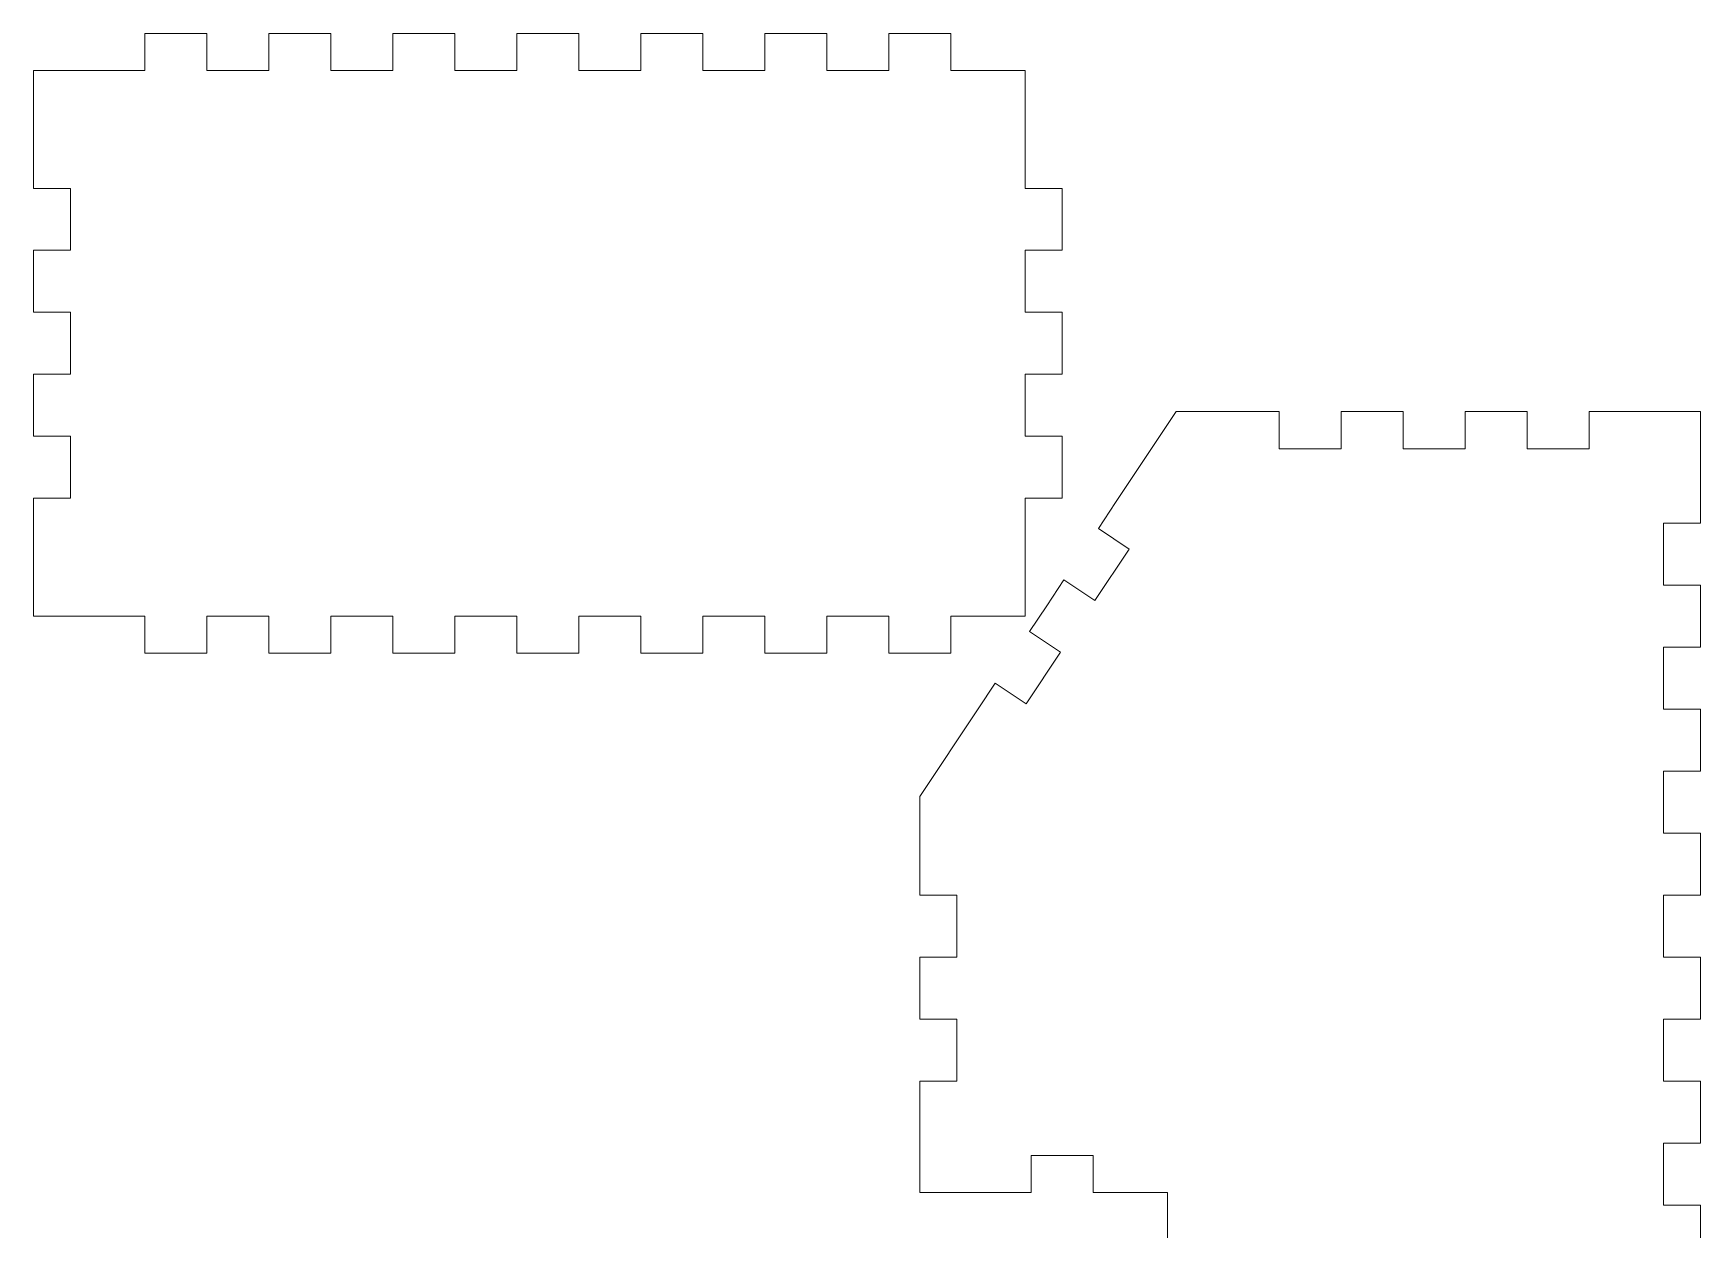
# Model space of a CAD drawing. Header units: centimetres. Extents: x -16 to 372, y -89 to 17.
# Drawn here: x 66.61 to 80.06, y -1.36 to 8.29 of the extents above; entities that cross this region are included whole.
import ezdxf

# ---------------------------------------------------------------- set-up
doc = ezdxf.new("R2010")
doc.units = ezdxf.units.CM
doc.header["$MEASUREMENT"] = 0
doc.layers.add('Capa 1', color=7, linetype='Continuous')

msp = doc.modelspace()

# ---------------------------------------------------------------- linework, layer by layer
at = {"layer": 'Capa 1', "color": 5, "lineweight": 9}
for points, knots in [([(66.60534, 3.58762), (66.60534, 3.58762), (67.25534, 3.58762), (67.25534, 3.58762), (67.25534, 3.58762), (67.25534, 3.58762), (67.50534, 3.58762), (67.50534, 3.58762), (67.50534, 3.58762), (67.50534, 3.58762), (67.50534, 3.28762), (67.50534, 3.28762), (67.50534, 3.28762), (67.50534, 3.28762), (68.00534, 3.28762), (68.00534, 3.28762), (68.00534, 3.28762), (68.00534, 3.28762), (68.00534, 3.58762), (68.00534, 3.58762), (68.00534, 3.58762), (68.00534, 3.58762), (68.25534, 3.58762), (68.25534, 3.58762), (68.25534, 3.58762), (68.25534, 3.58762), (68.50534, 3.58762), (68.50534, 3.58762), (68.50534, 3.58762), (68.50534, 3.58762), (68.50534, 3.28762), (68.50534, 3.28762), (68.50534, 3.28762), (68.50534, 3.28762), (69.00534, 3.28762), (69.00534, 3.28762), (69.00534, 3.28762), (69.00534, 3.28762), (69.00534, 3.58762), (69.00534, 3.58762), (69.00534, 3.58762), (69.00534, 3.58762), (69.25534, 3.58762), (69.25534, 3.58762), (69.25534, 3.58762), (69.25534, 3.58762), (69.50534, 3.58762), (69.50534, 3.58762), (69.50534, 3.58762), (69.50534, 3.58762), (69.50534, 3.28762), (69.50534, 3.28762), (69.50534, 3.28762), (69.50534, 3.28762), (70.00534, 3.28762), (70.00534, 3.28762), (70.00534, 3.28762), (70.00534, 3.28762), (70.00534, 3.58762), (70.00534, 3.58762), (70.00534, 3.58762), (70.00534, 3.58762), (70.25534, 3.58762), (70.25534, 3.58762), (70.25534, 3.58762), (70.25534, 3.58762), (70.50534, 3.58762), (70.50534, 3.58762), (70.50534, 3.58762), (70.50534, 3.58762), (70.50534, 3.28762), (70.50534, 3.28762), (70.50534, 3.28762), (70.50534, 3.28762), (71.00534, 3.28762), (71.00534, 3.28762), (71.00534, 3.28762), (71.00534, 3.28762), (71.00534, 3.58762), (71.00534, 3.58762), (71.00534, 3.58762), (71.00534, 3.58762), (71.25534, 3.58762), (71.25534, 3.58762), (71.25534, 3.58762), (71.25534, 3.58762), (71.50534, 3.58762), (71.50534, 3.58762), (71.50534, 3.58762), (71.50534, 3.58762), (71.50534, 3.28762), (71.50534, 3.28762), (71.50534, 3.28762), (71.50534, 3.28762), (72.00534, 3.28762), (72.00534, 3.28762), (72.00534, 3.28762), (72.00534, 3.28762), (72.00534, 3.58762), (72.00534, 3.58762), (72.00534, 3.58762), (72.00534, 3.58762), (72.25534, 3.58762), (72.25534, 3.58762), (72.25534, 3.58762), (72.25534, 3.58762), (72.50534, 3.58762), (72.50534, 3.58762), (72.50534, 3.58762), (72.50534, 3.58762), (72.50534, 3.28762), (72.50534, 3.28762), (72.50534, 3.28762), (72.50534, 3.28762), (73.00534, 3.28762), (73.00534, 3.28762), (73.00534, 3.28762), (73.00534, 3.28762), (73.00534, 3.58762), (73.00534, 3.58762), (73.00534, 3.58762), (73.00534, 3.58762), (73.25534, 3.58762), (73.25534, 3.58762), (73.25534, 3.58762), (73.25534, 3.58762), (73.50534, 3.58762), (73.50534, 3.58762), (73.50534, 3.58762), (73.50534, 3.58762), (73.50534, 3.28762), (73.50534, 3.28762), (73.50534, 3.28762), (73.50534, 3.28762), (74.00534, 3.28762), (74.00534, 3.28762), (74.00534, 3.28762), (74.00534, 3.28762), (74.00534, 3.58762), (74.00534, 3.58762), (74.00534, 3.58762), (74.00534, 3.58762), (74.25534, 3.58762), (74.25534, 3.58762), (74.25534, 3.58762), (74.25534, 3.58762), (74.60534, 3.58762), (74.60534, 3.58762), (74.60534, 3.58762), (74.60534, 3.58762), (74.60534, 4.28762), (74.60534, 4.28762), (74.60534, 4.28762), (74.60534, 4.28762), (74.60534, 4.53762), (74.60534, 4.53762), (74.60534, 4.53762), (74.60534, 4.53762), (74.90534, 4.53762), (74.90534, 4.53762), (74.90534, 4.53762), (74.90534, 4.53762), (74.90534, 5.03762), (74.90534, 5.03762), (74.90534, 5.03762), (74.90534, 5.03762), (74.60534, 5.03762), (74.60534, 5.03762), (74.60534, 5.03762), (74.60534, 5.03762), (74.60534, 5.28762), (74.60534, 5.28762), (74.60534, 5.28762), (74.60534, 5.28762), (74.60534, 5.53762), (74.60534, 5.53762), (74.60534, 5.53762), (74.60534, 5.53762), (74.90534, 5.53762), (74.90534, 5.53762), (74.90534, 5.53762), (74.90534, 5.53762), (74.90534, 6.03762), (74.90534, 6.03762), (74.90534, 6.03762), (74.90534, 6.03762), (74.60534, 6.03762), (74.60534, 6.03762), (74.60534, 6.03762), (74.60534, 6.03762), (74.60534, 6.28762), (74.60534, 6.28762), (74.60534, 6.28762), (74.60534, 6.28762), (74.60534, 6.53762), (74.60534, 6.53762), (74.60534, 6.53762), (74.60534, 6.53762), (74.90534, 6.53762), (74.90534, 6.53762), (74.90534, 6.53762), (74.90534, 6.53762), (74.90534, 7.03762), (74.90534, 7.03762), (74.90534, 7.03762), (74.90534, 7.03762), (74.60534, 7.03762), (74.60534, 7.03762), (74.60534, 7.03762), (74.60534, 7.03762), (74.60534, 7.28762), (74.60534, 7.28762), (74.60534, 7.28762), (74.60534, 7.28762), (74.60534, 7.98762), (74.60534, 7.98762), (74.60534, 7.98762), (74.60534, 7.98762), (74.25534, 7.98762), (74.25534, 7.98762), (74.25534, 7.98762), (74.25534, 7.98762), (74.00534, 7.98762), (74.00534, 7.98762), (74.00534, 7.98762), (74.00534, 7.98762), (74.00534, 8.28762), (74.00534, 8.28762), (74.00534, 8.28762), (74.00534, 8.28762), (73.50534, 8.28762), (73.50534, 8.28762), (73.50534, 8.28762), (73.50534, 8.28762), (73.50534, 7.98762), (73.50534, 7.98762), (73.50534, 7.98762), (73.50534, 7.98762), (73.25534, 7.98762), (73.25534, 7.98762), (73.25534, 7.98762), (73.25534, 7.98762), (73.00534, 7.98762), (73.00534, 7.98762), (73.00534, 7.98762), (73.00534, 7.98762), (73.00534, 8.28762), (73.00534, 8.28762), (73.00534, 8.28762), (73.00534, 8.28762), (72.50534, 8.28762), (72.50534, 8.28762), (72.50534, 8.28762), (72.50534, 8.28762), (72.50534, 7.98762), (72.50534, 7.98762), (72.50534, 7.98762), (72.50534, 7.98762), (72.25534, 7.98762), (72.25534, 7.98762), (72.25534, 7.98762), (72.25534, 7.98762), (72.00534, 7.98762), (72.00534, 7.98762), (72.00534, 7.98762), (72.00534, 7.98762), (72.00534, 8.28762), (72.00534, 8.28762), (72.00534, 8.28762), (72.00534, 8.28762), (71.50534, 8.28762), (71.50534, 8.28762), (71.50534, 8.28762), (71.50534, 8.28762), (71.50534, 7.98762), (71.50534, 7.98762), (71.50534, 7.98762), (71.50534, 7.98762), (71.25534, 7.98762), (71.25534, 7.98762), (71.25534, 7.98762), (71.25534, 7.98762), (71.00534, 7.98762), (71.00534, 7.98762), (71.00534, 7.98762), (71.00534, 7.98762), (71.00534, 8.28762), (71.00534, 8.28762), (71.00534, 8.28762), (71.00534, 8.28762), (70.50534, 8.28762), (70.50534, 8.28762), (70.50534, 8.28762), (70.50534, 8.28762), (70.50534, 7.98762), (70.50534, 7.98762), (70.50534, 7.98762), (70.50534, 7.98762), (70.25534, 7.98762), (70.25534, 7.98762), (70.25534, 7.98762), (70.25534, 7.98762), (70.00534, 7.98762), (70.00534, 7.98762), (70.00534, 7.98762), (70.00534, 7.98762), (70.00534, 8.28762), (70.00534, 8.28762), (70.00534, 8.28762), (70.00534, 8.28762), (69.50534, 8.28762), (69.50534, 8.28762), (69.50534, 8.28762), (69.50534, 8.28762), (69.50534, 7.98762), (69.50534, 7.98762), (69.50534, 7.98762), (69.50534, 7.98762), (69.25534, 7.98762), (69.25534, 7.98762), (69.25534, 7.98762), (69.25534, 7.98762), (69.00534, 7.98762), (69.00534, 7.98762), (69.00534, 7.98762), (69.00534, 7.98762), (69.00534, 8.28762), (69.00534, 8.28762), (69.00534, 8.28762), (69.00534, 8.28762), (68.50534, 8.28762), (68.50534, 8.28762), (68.50534, 8.28762), (68.50534, 8.28762), (68.50534, 7.98762), (68.50534, 7.98762), (68.50534, 7.98762), (68.50534, 7.98762), (68.25534, 7.98762), (68.25534, 7.98762), (68.25534, 7.98762), (68.25534, 7.98762), (68.00534, 7.98762), (68.00534, 7.98762), (68.00534, 7.98762), (68.00534, 7.98762), (68.00534, 8.28762), (68.00534, 8.28762), (68.00534, 8.28762), (68.00534, 8.28762), (67.50534, 8.28762), (67.50534, 8.28762), (67.50534, 8.28762), (67.50534, 8.28762), (67.50534, 7.98762), (67.50534, 7.98762), (67.50534, 7.98762), (67.50534, 7.98762), (67.25534, 7.98762), (67.25534, 7.98762), (67.25534, 7.98762), (67.25534, 7.98762), (66.60534, 7.98762), (66.60534, 7.98762), (66.60534, 7.98762), (66.60534, 7.98762), (66.60534, 7.28762), (66.60534, 7.28762), (66.60534, 7.28762), (66.60534, 7.28762), (66.60534, 7.03762), (66.60534, 7.03762), (66.60534, 7.03762), (66.60534, 7.03762), (66.90534, 7.03762), (66.90534, 7.03762), (66.90534, 7.03762), (66.90534, 7.03762), (66.90534, 6.53762), (66.90534, 6.53762), (66.90534, 6.53762), (66.90534, 6.53762), (66.60534, 6.53762), (66.60534, 6.53762), (66.60534, 6.53762), (66.60534, 6.53762), (66.60534, 6.28762), (66.60534, 6.28762), (66.60534, 6.28762), (66.60534, 6.28762), (66.60534, 6.03762), (66.60534, 6.03762), (66.60534, 6.03762), (66.60534, 6.03762), (66.90534, 6.03762), (66.90534, 6.03762), (66.90534, 6.03762), (66.90534, 6.03762), (66.90534, 5.53762), (66.90534, 5.53762), (66.90534, 5.53762), (66.90534, 5.53762), (66.60534, 5.53762), (66.60534, 5.53762), (66.60534, 5.53762), (66.60534, 5.53762), (66.60534, 5.28762), (66.60534, 5.28762), (66.60534, 5.28762), (66.60534, 5.28762), (66.60534, 5.03762), (66.60534, 5.03762), (66.60534, 5.03762), (66.60534, 5.03762), (66.90534, 5.03762), (66.90534, 5.03762), (66.90534, 5.03762), (66.90534, 5.03762), (66.90534, 4.53762), (66.90534, 4.53762), (66.90534, 4.53762), (66.90534, 4.53762), (66.60534, 4.53762), (66.60534, 4.53762), (66.60534, 4.53762), (66.60534, 4.53762), (66.60534, 4.28762), (66.60534, 4.28762), (66.60534, 4.28762), (66.60534, 4.28762), (66.60534, 3.58762), (66.60534, 3.58762)], [0, 0, 0, 0, 0.00917431, 0.00917431, 0.00917431, 0.00917431, 0.01834862, 0.01834862, 0.01834862, 0.01834862, 0.02752294, 0.02752294, 0.02752294, 0.02752294, 0.03669725, 0.03669725, 0.03669725, 0.03669725, 0.04587156, 0.04587156, 0.04587156, 0.04587156, 0.05504587, 0.05504587, 0.05504587, 0.05504587, 0.06422018, 0.06422018, 0.06422018, 0.06422018, 0.0733945, 0.0733945, 0.0733945, 0.0733945, 0.08256881, 0.08256881, 0.08256881, 0.08256881, 0.09174312, 0.09174312, 0.09174312, 0.09174312, 0.10091743, 0.10091743, 0.10091743, 0.10091743, 0.11009174, 0.11009174, 0.11009174, 0.11009174, 0.11926606, 0.11926606, 0.11926606, 0.11926606, 0.12844037, 0.12844037, 0.12844037, 0.12844037, 0.13761468, 0.13761468, 0.13761468, 0.13761468, 0.14678899, 0.14678899, 0.14678899, 0.14678899, 0.1559633, 0.1559633, 0.1559633, 0.1559633, 0.16513761, 0.16513761, 0.16513761, 0.16513761, 0.17431193, 0.17431193, 0.17431193, 0.17431193, 0.18348624, 0.18348624, 0.18348624, 0.18348624, 0.19266055, 0.19266055, 0.19266055, 0.19266055, 0.20183486, 0.20183486, 0.20183486, 0.20183486, 0.21100917, 0.21100917, 0.21100917, 0.21100917, 0.22018349, 0.22018349, 0.22018349, 0.22018349, 0.2293578, 0.2293578, 0.2293578, 0.2293578, 0.23853211, 0.23853211, 0.23853211, 0.23853211, 0.24770642, 0.24770642, 0.24770642, 0.24770642, 0.25688073, 0.25688073, 0.25688073, 0.25688073, 0.26605505, 0.26605505, 0.26605505, 0.26605505, 0.27522936, 0.27522936, 0.27522936, 0.27522936, 0.28440367, 0.28440367, 0.28440367, 0.28440367, 0.29357798, 0.29357798, 0.29357798, 0.29357798, 0.30275229, 0.30275229, 0.30275229, 0.30275229, 0.31192661, 0.31192661, 0.31192661, 0.31192661, 0.32110092, 0.32110092, 0.32110092, 0.32110092, 0.33027523, 0.33027523, 0.33027523, 0.33027523, 0.33944954, 0.33944954, 0.33944954, 0.33944954, 0.34862385, 0.34862385, 0.34862385, 0.34862385, 0.35779817, 0.35779817, 0.35779817, 0.35779817, 0.36697248, 0.36697248, 0.36697248, 0.36697248, 0.37614679, 0.37614679, 0.37614679, 0.37614679, 0.3853211, 0.3853211, 0.3853211, 0.3853211, 0.39449541, 0.39449541, 0.39449541, 0.39449541, 0.40366972, 0.40366972, 0.40366972, 0.40366972, 0.41284404, 0.41284404, 0.41284404, 0.41284404, 0.42201835, 0.42201835, 0.42201835, 0.42201835, 0.43119266, 0.43119266, 0.43119266, 0.43119266, 0.44036697, 0.44036697, 0.44036697, 0.44036697, 0.44954128, 0.44954128, 0.44954128, 0.44954128, 0.4587156, 0.4587156, 0.4587156, 0.4587156, 0.46788991, 0.46788991, 0.46788991, 0.46788991, 0.47706422, 0.47706422, 0.47706422, 0.47706422, 0.48623853, 0.48623853, 0.48623853, 0.48623853, 0.49541284, 0.49541284, 0.49541284, 0.49541284, 0.50458716, 0.50458716, 0.50458716, 0.50458716, 0.51376147, 0.51376147, 0.51376147, 0.51376147, 0.52293578, 0.52293578, 0.52293578, 0.52293578, 0.53211009, 0.53211009, 0.53211009, 0.53211009, 0.5412844, 0.5412844, 0.5412844, 0.5412844, 0.55045872, 0.55045872, 0.55045872, 0.55045872, 0.55963303, 0.55963303, 0.55963303, 0.55963303, 0.56880734, 0.56880734, 0.56880734, 0.56880734, 0.57798165, 0.57798165, 0.57798165, 0.57798165, 0.58715596, 0.58715596, 0.58715596, 0.58715596, 0.59633028, 0.59633028, 0.59633028, 0.59633028, 0.60550459, 0.60550459, 0.60550459, 0.60550459, 0.6146789, 0.6146789, 0.6146789, 0.6146789, 0.62385321, 0.62385321, 0.62385321, 0.62385321, 0.63302752, 0.63302752, 0.63302752, 0.63302752, 0.64220183, 0.64220183, 0.64220183, 0.64220183, 0.65137615, 0.65137615, 0.65137615, 0.65137615, 0.66055046, 0.66055046, 0.66055046, 0.66055046, 0.66972477, 0.66972477, 0.66972477, 0.66972477, 0.67889908, 0.67889908, 0.67889908, 0.67889908, 0.68807339, 0.68807339, 0.68807339, 0.68807339, 0.69724771, 0.69724771, 0.69724771, 0.69724771, 0.70642202, 0.70642202, 0.70642202, 0.70642202, 0.71559633, 0.71559633, 0.71559633, 0.71559633, 0.72477064, 0.72477064, 0.72477064, 0.72477064, 0.73394495, 0.73394495, 0.73394495, 0.73394495, 0.74311927, 0.74311927, 0.74311927, 0.74311927, 0.75229358, 0.75229358, 0.75229358, 0.75229358, 0.76146789, 0.76146789, 0.76146789, 0.76146789, 0.7706422, 0.7706422, 0.7706422, 0.7706422, 0.77981651, 0.77981651, 0.77981651, 0.77981651, 0.78899083, 0.78899083, 0.78899083, 0.78899083, 0.79816514, 0.79816514, 0.79816514, 0.79816514, 0.80733945, 0.80733945, 0.80733945, 0.80733945, 0.81651376, 0.81651376, 0.81651376, 0.81651376, 0.82568807, 0.82568807, 0.82568807, 0.82568807, 0.83486239, 0.83486239, 0.83486239, 0.83486239, 0.8440367, 0.8440367, 0.8440367, 0.8440367, 0.85321101, 0.85321101, 0.85321101, 0.85321101, 0.86238532, 0.86238532, 0.86238532, 0.86238532, 0.87155963, 0.87155963, 0.87155963, 0.87155963, 0.88073394, 0.88073394, 0.88073394, 0.88073394, 0.88990826, 0.88990826, 0.88990826, 0.88990826, 0.89908257, 0.89908257, 0.89908257, 0.89908257, 0.90825688, 0.90825688, 0.90825688, 0.90825688, 0.91743119, 0.91743119, 0.91743119, 0.91743119, 0.9266055, 0.9266055, 0.9266055, 0.9266055, 0.93577982, 0.93577982, 0.93577982, 0.93577982, 0.94495413, 0.94495413, 0.94495413, 0.94495413, 0.95412844, 0.95412844, 0.95412844, 0.95412844, 0.96330275, 0.96330275, 0.96330275, 0.96330275, 0.97247706, 0.97247706, 0.97247706, 0.97247706, 0.98165138, 0.98165138, 0.98165138, 0.98165138, 1, 1, 1, 1]), ([(75.82506, 5.23762), (75.82506, 5.23762), (75.33523, 4.50288), (75.33523, 4.50288), (75.33523, 4.50288), (75.33523, 4.50288), (75.19656, 4.29486), (75.19656, 4.29486), (75.19656, 4.29486), (75.19656, 4.29486), (75.44617, 4.12845), (75.44617, 4.12845), (75.44617, 4.12845), (75.44617, 4.12845), (75.16882, 3.71243), (75.16882, 3.71243), (75.16882, 3.71243), (75.16882, 3.71243), (74.91921, 3.87884), (74.91921, 3.87884), (74.91921, 3.87884), (74.91921, 3.87884), (74.78053, 3.67083), (74.78053, 3.67083), (74.78053, 3.67083), (74.78053, 3.67083), (74.64186, 3.46281), (74.64186, 3.46281), (74.64186, 3.46281), (74.64186, 3.46281), (74.89147, 3.2964), (74.89147, 3.2964), (74.89147, 3.2964), (74.89147, 3.2964), (74.61412, 2.88038), (74.61412, 2.88038), (74.61412, 2.88038), (74.61412, 2.88038), (74.36451, 3.04679), (74.36451, 3.04679), (74.36451, 3.04679), (74.36451, 3.04679), (74.22583, 2.83877), (74.22583, 2.83877), (74.22583, 2.83877), (74.22583, 2.83877), (73.75534, 2.13304), (73.75534, 2.13304)], [0, 0, 0, 0, 0.07692308, 0.07692308, 0.07692308, 0.07692308, 0.15384615, 0.15384615, 0.15384615, 0.15384615, 0.23076923, 0.23076923, 0.23076923, 0.23076923, 0.30769231, 0.30769231, 0.30769231, 0.30769231, 0.38461538, 0.38461538, 0.38461538, 0.38461538, 0.46153846, 0.46153846, 0.46153846, 0.46153846, 0.53846154, 0.53846154, 0.53846154, 0.53846154, 0.61538462, 0.61538462, 0.61538462, 0.61538462, 0.69230769, 0.69230769, 0.69230769, 0.69230769, 0.76923077, 0.76923077, 0.76923077, 0.76923077, 0.84615385, 0.84615385, 0.84615385, 0.84615385, 1, 1, 1, 1]), ([(80.05534, 5.23762), (80.05534, 5.23762), (79.40534, 5.23762), (79.40534, 5.23762), (79.40534, 5.23762), (79.40534, 5.23762), (79.15534, 5.23762), (79.15534, 5.23762), (79.15534, 5.23762), (79.15534, 5.23762), (79.15534, 4.93762), (79.15534, 4.93762), (79.15534, 4.93762), (79.15534, 4.93762), (78.65534, 4.93762), (78.65534, 4.93762), (78.65534, 4.93762), (78.65534, 4.93762), (78.65534, 5.23762), (78.65534, 5.23762), (78.65534, 5.23762), (78.65534, 5.23762), (78.40534, 5.23762), (78.40534, 5.23762), (78.40534, 5.23762), (78.40534, 5.23762), (78.15534, 5.23762), (78.15534, 5.23762), (78.15534, 5.23762), (78.15534, 5.23762), (78.15534, 4.93762), (78.15534, 4.93762), (78.15534, 4.93762), (78.15534, 4.93762), (77.65534, 4.93762), (77.65534, 4.93762), (77.65534, 4.93762), (77.65534, 4.93762), (77.65534, 5.23762), (77.65534, 5.23762), (77.65534, 5.23762), (77.65534, 5.23762), (77.40534, 5.23762), (77.40534, 5.23762), (77.40534, 5.23762), (77.40534, 5.23762), (77.15534, 5.23762), (77.15534, 5.23762), (77.15534, 5.23762), (77.15534, 5.23762), (77.15534, 4.93762), (77.15534, 4.93762), (77.15534, 4.93762), (77.15534, 4.93762), (76.65534, 4.93762), (76.65534, 4.93762), (76.65534, 4.93762), (76.65534, 4.93762), (76.65534, 5.23762), (76.65534, 5.23762), (76.65534, 5.23762), (76.65534, 5.23762), (76.40534, 5.23762), (76.40534, 5.23762), (76.40534, 5.23762), (76.40534, 5.23762), (75.82506, 5.23762), (75.82506, 5.23762)], [0, 0, 0, 0, 0.05555556, 0.05555556, 0.05555556, 0.05555556, 0.11111111, 0.11111111, 0.11111111, 0.11111111, 0.16666667, 0.16666667, 0.16666667, 0.16666667, 0.22222222, 0.22222222, 0.22222222, 0.22222222, 0.27777778, 0.27777778, 0.27777778, 0.27777778, 0.33333333, 0.33333333, 0.33333333, 0.33333333, 0.38888889, 0.38888889, 0.38888889, 0.38888889, 0.44444444, 0.44444444, 0.44444444, 0.44444444, 0.5, 0.5, 0.5, 0.5, 0.55555556, 0.55555556, 0.55555556, 0.55555556, 0.61111111, 0.61111111, 0.61111111, 0.61111111, 0.66666667, 0.66666667, 0.66666667, 0.66666667, 0.72222222, 0.72222222, 0.72222222, 0.72222222, 0.77777778, 0.77777778, 0.77777778, 0.77777778, 0.83333333, 0.83333333, 0.83333333, 0.83333333, 0.88888889, 0.88888889, 0.88888889, 0.88888889, 1, 1, 1, 1]), ([(80.05534, -10.76238), (80.05534, -10.76238), (80.05534, -10.41238), (80.05534, -10.41238), (80.05534, -10.41238), (80.05534, -10.41238), (80.05534, -10.16238), (80.05534, -10.16238), (80.05534, -10.16238), (80.05534, -10.16238), (79.75534, -10.16238), (79.75534, -10.16238), (79.75534, -10.16238), (79.75534, -10.16238), (79.75534, -9.66238), (79.75534, -9.66238), (79.75534, -9.66238), (79.75534, -9.66238), (80.05534, -9.66238), (80.05534, -9.66238), (80.05534, -9.66238), (80.05534, -9.66238), (80.05534, -9.41238), (80.05534, -9.41238), (80.05534, -9.41238), (80.05534, -9.41238), (80.05534, -9.16238), (80.05534, -9.16238), (80.05534, -9.16238), (80.05534, -9.16238), (79.75534, -9.16238), (79.75534, -9.16238), (79.75534, -9.16238), (79.75534, -9.16238), (79.75534, -8.66238), (79.75534, -8.66238), (79.75534, -8.66238), (79.75534, -8.66238), (80.05534, -8.66238), (80.05534, -8.66238), (80.05534, -8.66238), (80.05534, -8.66238), (80.05534, -8.41238), (80.05534, -8.41238), (80.05534, -8.41238), (80.05534, -8.41238), (80.05534, -8.16238), (80.05534, -8.16238), (80.05534, -8.16238), (80.05534, -8.16238), (79.75534, -8.16238), (79.75534, -8.16238), (79.75534, -8.16238), (79.75534, -8.16238), (79.75534, -7.66238), (79.75534, -7.66238), (79.75534, -7.66238), (79.75534, -7.66238), (80.05534, -7.66238), (80.05534, -7.66238), (80.05534, -7.66238), (80.05534, -7.66238), (80.05534, -7.41238), (80.05534, -7.41238), (80.05534, -7.41238), (80.05534, -7.41238), (80.05534, -7.16238), (80.05534, -7.16238), (80.05534, -7.16238), (80.05534, -7.16238), (79.75534, -7.16238), (79.75534, -7.16238), (79.75534, -7.16238), (79.75534, -7.16238), (79.75534, -6.66238), (79.75534, -6.66238), (79.75534, -6.66238), (79.75534, -6.66238), (80.05534, -6.66238), (80.05534, -6.66238), (80.05534, -6.66238), (80.05534, -6.66238), (80.05534, -6.41238), (80.05534, -6.41238), (80.05534, -6.41238), (80.05534, -6.41238), (80.05534, -6.16238), (80.05534, -6.16238), (80.05534, -6.16238), (80.05534, -6.16238), (79.75534, -6.16238), (79.75534, -6.16238), (79.75534, -6.16238), (79.75534, -6.16238), (79.75534, -5.66238), (79.75534, -5.66238), (79.75534, -5.66238), (79.75534, -5.66238), (80.05534, -5.66238), (80.05534, -5.66238), (80.05534, -5.66238), (80.05534, -5.66238), (80.05534, -5.41238), (80.05534, -5.41238), (80.05534, -5.41238), (80.05534, -5.41238), (80.05534, -5.16238), (80.05534, -5.16238), (80.05534, -5.16238), (80.05534, -5.16238), (79.75534, -5.16238), (79.75534, -5.16238), (79.75534, -5.16238), (79.75534, -5.16238), (79.75534, -4.66238), (79.75534, -4.66238), (79.75534, -4.66238), (79.75534, -4.66238), (80.05534, -4.66238), (80.05534, -4.66238), (80.05534, -4.66238), (80.05534, -4.66238), (80.05534, -4.41238), (80.05534, -4.41238), (80.05534, -4.41238), (80.05534, -4.41238), (80.05534, -4.16238), (80.05534, -4.16238), (80.05534, -4.16238), (80.05534, -4.16238), (79.75534, -4.16238), (79.75534, -4.16238), (79.75534, -4.16238), (79.75534, -4.16238), (79.75534, -3.66238), (79.75534, -3.66238), (79.75534, -3.66238), (79.75534, -3.66238), (80.05534, -3.66238), (80.05534, -3.66238), (80.05534, -3.66238), (80.05534, -3.66238), (80.05534, -3.41238), (80.05534, -3.41238), (80.05534, -3.41238), (80.05534, -3.41238), (80.05534, -3.16238), (80.05534, -3.16238), (80.05534, -3.16238), (80.05534, -3.16238), (79.75534, -3.16238), (79.75534, -3.16238), (79.75534, -3.16238), (79.75534, -3.16238), (79.75534, -2.66238), (79.75534, -2.66238), (79.75534, -2.66238), (79.75534, -2.66238), (80.05534, -2.66238), (80.05534, -2.66238), (80.05534, -2.66238), (80.05534, -2.66238), (80.05534, -2.41238), (80.05534, -2.41238), (80.05534, -2.41238), (80.05534, -2.41238), (80.05534, -2.16238), (80.05534, -2.16238), (80.05534, -2.16238), (80.05534, -2.16238), (79.75534, -2.16238), (79.75534, -2.16238), (79.75534, -2.16238), (79.75534, -2.16238), (79.75534, -1.66238), (79.75534, -1.66238), (79.75534, -1.66238), (79.75534, -1.66238), (80.05534, -1.66238), (80.05534, -1.66238), (80.05534, -1.66238), (80.05534, -1.66238), (80.05534, -1.41238), (80.05534, -1.41238), (80.05534, -1.41238), (80.05534, -1.41238), (80.05534, -1.16238), (80.05534, -1.16238), (80.05534, -1.16238), (80.05534, -1.16238), (79.75534, -1.16238), (79.75534, -1.16238), (79.75534, -1.16238), (79.75534, -1.16238), (79.75534, -0.66238), (79.75534, -0.66238), (79.75534, -0.66238), (79.75534, -0.66238), (80.05534, -0.66238), (80.05534, -0.66238), (80.05534, -0.66238), (80.05534, -0.66238), (80.05534, -0.41238), (80.05534, -0.41238), (80.05534, -0.41238), (80.05534, -0.41238), (80.05534, -0.16238), (80.05534, -0.16238), (80.05534, -0.16238), (80.05534, -0.16238), (79.75534, -0.16238), (79.75534, -0.16238), (79.75534, -0.16238), (79.75534, -0.16238), (79.75534, 0.33762), (79.75534, 0.33762), (79.75534, 0.33762), (79.75534, 0.33762), (80.05534, 0.33762), (80.05534, 0.33762), (80.05534, 0.33762), (80.05534, 0.33762), (80.05534, 0.58762), (80.05534, 0.58762), (80.05534, 0.58762), (80.05534, 0.58762), (80.05534, 0.83762), (80.05534, 0.83762), (80.05534, 0.83762), (80.05534, 0.83762), (79.75534, 0.83762), (79.75534, 0.83762), (79.75534, 0.83762), (79.75534, 0.83762), (79.75534, 1.33762), (79.75534, 1.33762), (79.75534, 1.33762), (79.75534, 1.33762), (80.05534, 1.33762), (80.05534, 1.33762), (80.05534, 1.33762), (80.05534, 1.33762), (80.05534, 1.58762), (80.05534, 1.58762), (80.05534, 1.58762), (80.05534, 1.58762), (80.05534, 1.83762), (80.05534, 1.83762), (80.05534, 1.83762), (80.05534, 1.83762), (79.75534, 1.83762), (79.75534, 1.83762), (79.75534, 1.83762), (79.75534, 1.83762), (79.75534, 2.33762), (79.75534, 2.33762), (79.75534, 2.33762), (79.75534, 2.33762), (80.05534, 2.33762), (80.05534, 2.33762), (80.05534, 2.33762), (80.05534, 2.33762), (80.05534, 2.58762), (80.05534, 2.58762), (80.05534, 2.58762), (80.05534, 2.58762), (80.05534, 2.83762), (80.05534, 2.83762), (80.05534, 2.83762), (80.05534, 2.83762), (79.75534, 2.83762), (79.75534, 2.83762), (79.75534, 2.83762), (79.75534, 2.83762), (79.75534, 3.33762), (79.75534, 3.33762), (79.75534, 3.33762), (79.75534, 3.33762), (80.05534, 3.33762), (80.05534, 3.33762), (80.05534, 3.33762), (80.05534, 3.33762), (80.05534, 3.58762), (80.05534, 3.58762), (80.05534, 3.58762), (80.05534, 3.58762), (80.05534, 3.83762), (80.05534, 3.83762), (80.05534, 3.83762), (80.05534, 3.83762), (79.75534, 3.83762), (79.75534, 3.83762), (79.75534, 3.83762), (79.75534, 3.83762), (79.75534, 4.33762), (79.75534, 4.33762), (79.75534, 4.33762), (79.75534, 4.33762), (80.05534, 4.33762), (80.05534, 4.33762), (80.05534, 4.33762), (80.05534, 4.33762), (80.05534, 4.58762), (80.05534, 4.58762), (80.05534, 4.58762), (80.05534, 4.58762), (80.05534, 5.23762), (80.05534, 5.23762)], [0, 0, 0, 0, 0.01282051, 0.01282051, 0.01282051, 0.01282051, 0.02564103, 0.02564103, 0.02564103, 0.02564103, 0.03846154, 0.03846154, 0.03846154, 0.03846154, 0.05128205, 0.05128205, 0.05128205, 0.05128205, 0.06410256, 0.06410256, 0.06410256, 0.06410256, 0.07692308, 0.07692308, 0.07692308, 0.07692308, 0.08974359, 0.08974359, 0.08974359, 0.08974359, 0.1025641, 0.1025641, 0.1025641, 0.1025641, 0.11538462, 0.11538462, 0.11538462, 0.11538462, 0.12820513, 0.12820513, 0.12820513, 0.12820513, 0.14102564, 0.14102564, 0.14102564, 0.14102564, 0.15384615, 0.15384615, 0.15384615, 0.15384615, 0.16666667, 0.16666667, 0.16666667, 0.16666667, 0.17948718, 0.17948718, 0.17948718, 0.17948718, 0.19230769, 0.19230769, 0.19230769, 0.19230769, 0.20512821, 0.20512821, 0.20512821, 0.20512821, 0.21794872, 0.21794872, 0.21794872, 0.21794872, 0.23076923, 0.23076923, 0.23076923, 0.23076923, 0.24358974, 0.24358974, 0.24358974, 0.24358974, 0.25641026, 0.25641026, 0.25641026, 0.25641026, 0.26923077, 0.26923077, 0.26923077, 0.26923077, 0.28205128, 0.28205128, 0.28205128, 0.28205128, 0.29487179, 0.29487179, 0.29487179, 0.29487179, 0.30769231, 0.30769231, 0.30769231, 0.30769231, 0.32051282, 0.32051282, 0.32051282, 0.32051282, 0.33333333, 0.33333333, 0.33333333, 0.33333333, 0.34615385, 0.34615385, 0.34615385, 0.34615385, 0.35897436, 0.35897436, 0.35897436, 0.35897436, 0.37179487, 0.37179487, 0.37179487, 0.37179487, 0.38461538, 0.38461538, 0.38461538, 0.38461538, 0.3974359, 0.3974359, 0.3974359, 0.3974359, 0.41025641, 0.41025641, 0.41025641, 0.41025641, 0.42307692, 0.42307692, 0.42307692, 0.42307692, 0.43589744, 0.43589744, 0.43589744, 0.43589744, 0.44871795, 0.44871795, 0.44871795, 0.44871795, 0.46153846, 0.46153846, 0.46153846, 0.46153846, 0.47435897, 0.47435897, 0.47435897, 0.47435897, 0.48717949, 0.48717949, 0.48717949, 0.48717949, 0.5, 0.5, 0.5, 0.5, 0.51282051, 0.51282051, 0.51282051, 0.51282051, 0.52564103, 0.52564103, 0.52564103, 0.52564103, 0.53846154, 0.53846154, 0.53846154, 0.53846154, 0.55128205, 0.55128205, 0.55128205, 0.55128205, 0.56410256, 0.56410256, 0.56410256, 0.56410256, 0.57692308, 0.57692308, 0.57692308, 0.57692308, 0.58974359, 0.58974359, 0.58974359, 0.58974359, 0.6025641, 0.6025641, 0.6025641, 0.6025641, 0.61538462, 0.61538462, 0.61538462, 0.61538462, 0.62820513, 0.62820513, 0.62820513, 0.62820513, 0.64102564, 0.64102564, 0.64102564, 0.64102564, 0.65384615, 0.65384615, 0.65384615, 0.65384615, 0.66666667, 0.66666667, 0.66666667, 0.66666667, 0.67948718, 0.67948718, 0.67948718, 0.67948718, 0.69230769, 0.69230769, 0.69230769, 0.69230769, 0.70512821, 0.70512821, 0.70512821, 0.70512821, 0.71794872, 0.71794872, 0.71794872, 0.71794872, 0.73076923, 0.73076923, 0.73076923, 0.73076923, 0.74358974, 0.74358974, 0.74358974, 0.74358974, 0.75641026, 0.75641026, 0.75641026, 0.75641026, 0.76923077, 0.76923077, 0.76923077, 0.76923077, 0.78205128, 0.78205128, 0.78205128, 0.78205128, 0.79487179, 0.79487179, 0.79487179, 0.79487179, 0.80769231, 0.80769231, 0.80769231, 0.80769231, 0.82051282, 0.82051282, 0.82051282, 0.82051282, 0.83333333, 0.83333333, 0.83333333, 0.83333333, 0.84615385, 0.84615385, 0.84615385, 0.84615385, 0.85897436, 0.85897436, 0.85897436, 0.85897436, 0.87179487, 0.87179487, 0.87179487, 0.87179487, 0.88461538, 0.88461538, 0.88461538, 0.88461538, 0.8974359, 0.8974359, 0.8974359, 0.8974359, 0.91025641, 0.91025641, 0.91025641, 0.91025641, 0.92307692, 0.92307692, 0.92307692, 0.92307692, 0.93589744, 0.93589744, 0.93589744, 0.93589744, 0.94871795, 0.94871795, 0.94871795, 0.94871795, 0.96153846, 0.96153846, 0.96153846, 0.96153846, 0.97435897, 0.97435897, 0.97435897, 0.97435897, 1, 1, 1, 1]), ([(73.75534, 2.13304), (73.75534, 2.13304), (73.75534, 1.58762), (73.75534, 1.58762), (73.75534, 1.58762), (73.75534, 1.58762), (73.75534, 1.33762), (73.75534, 1.33762), (73.75534, 1.33762), (73.75534, 1.33762), (74.05534, 1.33762), (74.05534, 1.33762), (74.05534, 1.33762), (74.05534, 1.33762), (74.05534, 0.83762), (74.05534, 0.83762), (74.05534, 0.83762), (74.05534, 0.83762), (73.75534, 0.83762), (73.75534, 0.83762), (73.75534, 0.83762), (73.75534, 0.83762), (73.75534, 0.58762), (73.75534, 0.58762), (73.75534, 0.58762), (73.75534, 0.58762), (73.75534, 0.33762), (73.75534, 0.33762), (73.75534, 0.33762), (73.75534, 0.33762), (74.05534, 0.33762), (74.05534, 0.33762), (74.05534, 0.33762), (74.05534, 0.33762), (74.05534, -0.16238), (74.05534, -0.16238), (74.05534, -0.16238), (74.05534, -0.16238), (73.75534, -0.16238), (73.75534, -0.16238), (73.75534, -0.16238), (73.75534, -0.16238), (73.75534, -0.41238), (73.75534, -0.41238), (73.75534, -0.41238), (73.75534, -0.41238), (73.75534, -1.06238), (73.75534, -1.06238)], [0, 0, 0, 0, 0.07692308, 0.07692308, 0.07692308, 0.07692308, 0.15384615, 0.15384615, 0.15384615, 0.15384615, 0.23076923, 0.23076923, 0.23076923, 0.23076923, 0.30769231, 0.30769231, 0.30769231, 0.30769231, 0.38461538, 0.38461538, 0.38461538, 0.38461538, 0.46153846, 0.46153846, 0.46153846, 0.46153846, 0.53846154, 0.53846154, 0.53846154, 0.53846154, 0.61538462, 0.61538462, 0.61538462, 0.61538462, 0.69230769, 0.69230769, 0.69230769, 0.69230769, 0.76923077, 0.76923077, 0.76923077, 0.76923077, 0.84615385, 0.84615385, 0.84615385, 0.84615385, 1, 1, 1, 1]), ([(73.75534, -1.06238), (73.75534, -1.06238), (74.40534, -1.06238), (74.40534, -1.06238), (74.40534, -1.06238), (74.40534, -1.06238), (74.65534, -1.06238), (74.65534, -1.06238), (74.65534, -1.06238), (74.65534, -1.06238), (74.65534, -0.76238), (74.65534, -0.76238), (74.65534, -0.76238), (74.65534, -0.76238), (75.15534, -0.76238), (75.15534, -0.76238), (75.15534, -0.76238), (75.15534, -0.76238), (75.15534, -1.06238), (75.15534, -1.06238), (75.15534, -1.06238), (75.15534, -1.06238), (75.40534, -1.06238), (75.40534, -1.06238), (75.40534, -1.06238), (75.40534, -1.06238), (75.75534, -1.06238), (75.75534, -1.06238)], [0, 0, 0, 0, 0.125, 0.125, 0.125, 0.125, 0.25, 0.25, 0.25, 0.25, 0.375, 0.375, 0.375, 0.375, 0.5, 0.5, 0.5, 0.5, 0.625, 0.625, 0.625, 0.625, 0.75, 0.75, 0.75, 0.75, 1, 1, 1, 1]), ([(75.75534, -1.06238), (75.75534, -1.06238), (75.75534, -1.41238), (75.75534, -1.41238), (75.75534, -1.41238), (75.75534, -1.41238), (75.75534, -1.66238), (75.75534, -1.66238), (75.75534, -1.66238), (75.75534, -1.66238), (76.05534, -1.66238), (76.05534, -1.66238), (76.05534, -1.66238), (76.05534, -1.66238), (76.05534, -2.16238), (76.05534, -2.16238), (76.05534, -2.16238), (76.05534, -2.16238), (75.75534, -2.16238), (75.75534, -2.16238), (75.75534, -2.16238), (75.75534, -2.16238), (75.75534, -2.41238), (75.75534, -2.41238), (75.75534, -2.41238), (75.75534, -2.41238), (75.75534, -2.66238), (75.75534, -2.66238), (75.75534, -2.66238), (75.75534, -2.66238), (76.05534, -2.66238), (76.05534, -2.66238), (76.05534, -2.66238), (76.05534, -2.66238), (76.05534, -3.16238), (76.05534, -3.16238), (76.05534, -3.16238), (76.05534, -3.16238), (75.75534, -3.16238), (75.75534, -3.16238), (75.75534, -3.16238), (75.75534, -3.16238), (75.75534, -3.41238), (75.75534, -3.41238), (75.75534, -3.41238), (75.75534, -3.41238), (75.75534, -3.66238), (75.75534, -3.66238), (75.75534, -3.66238), (75.75534, -3.66238), (76.05534, -3.66238), (76.05534, -3.66238), (76.05534, -3.66238), (76.05534, -3.66238), (76.05534, -4.16238), (76.05534, -4.16238), (76.05534, -4.16238), (76.05534, -4.16238), (75.75534, -4.16238), (75.75534, -4.16238), (75.75534, -4.16238), (75.75534, -4.16238), (75.75534, -4.41238), (75.75534, -4.41238), (75.75534, -4.41238), (75.75534, -4.41238), (75.75534, -4.66238), (75.75534, -4.66238), (75.75534, -4.66238), (75.75534, -4.66238), (76.05534, -4.66238), (76.05534, -4.66238), (76.05534, -4.66238), (76.05534, -4.66238), (76.05534, -5.16238), (76.05534, -5.16238), (76.05534, -5.16238), (76.05534, -5.16238), (75.75534, -5.16238), (75.75534, -5.16238), (75.75534, -5.16238), (75.75534, -5.16238), (75.75534, -5.41238), (75.75534, -5.41238), (75.75534, -5.41238), (75.75534, -5.41238), (75.75534, -5.66238), (75.75534, -5.66238), (75.75534, -5.66238), (75.75534, -5.66238), (76.05534, -5.66238), (76.05534, -5.66238), (76.05534, -5.66238), (76.05534, -5.66238), (76.05534, -6.16238), (76.05534, -6.16238), (76.05534, -6.16238), (76.05534, -6.16238), (75.75534, -6.16238), (75.75534, -6.16238), (75.75534, -6.16238), (75.75534, -6.16238), (75.75534, -6.41238), (75.75534, -6.41238), (75.75534, -6.41238), (75.75534, -6.41238), (75.75534, -6.66238), (75.75534, -6.66238), (75.75534, -6.66238), (75.75534, -6.66238), (76.05534, -6.66238), (76.05534, -6.66238), (76.05534, -6.66238), (76.05534, -6.66238), (76.05534, -7.16238), (76.05534, -7.16238), (76.05534, -7.16238), (76.05534, -7.16238), (75.75534, -7.16238), (75.75534, -7.16238), (75.75534, -7.16238), (75.75534, -7.16238), (75.75534, -7.41238), (75.75534, -7.41238), (75.75534, -7.41238), (75.75534, -7.41238), (75.75534, -7.66238), (75.75534, -7.66238), (75.75534, -7.66238), (75.75534, -7.66238), (76.05534, -7.66238), (76.05534, -7.66238), (76.05534, -7.66238), (76.05534, -7.66238), (76.05534, -8.16238), (76.05534, -8.16238), (76.05534, -8.16238), (76.05534, -8.16238), (75.75534, -8.16238), (75.75534, -8.16238), (75.75534, -8.16238), (75.75534, -8.16238), (75.75534, -8.41238), (75.75534, -8.41238), (75.75534, -8.41238), (75.75534, -8.41238), (75.75534, -8.66238), (75.75534, -8.66238), (75.75534, -8.66238), (75.75534, -8.66238), (76.05534, -8.66238), (76.05534, -8.66238), (76.05534, -8.66238), (76.05534, -8.66238), (76.05534, -9.16238), (76.05534, -9.16238), (76.05534, -9.16238), (76.05534, -9.16238), (75.75534, -9.16238), (75.75534, -9.16238), (75.75534, -9.16238), (75.75534, -9.16238), (75.75534, -9.41238), (75.75534, -9.41238), (75.75534, -9.41238), (75.75534, -9.41238), (75.75534, -9.66238), (75.75534, -9.66238), (75.75534, -9.66238), (75.75534, -9.66238), (76.05534, -9.66238), (76.05534, -9.66238), (76.05534, -9.66238), (76.05534, -9.66238), (76.05534, -10.16238), (76.05534, -10.16238), (76.05534, -10.16238), (76.05534, -10.16238), (75.75534, -10.16238), (75.75534, -10.16238), (75.75534, -10.16238), (75.75534, -10.16238), (75.75534, -10.41238), (75.75534, -10.41238), (75.75534, -10.41238), (75.75534, -10.41238), (75.75534, -10.76238), (75.75534, -10.76238)], [0, 0, 0, 0, 0.02083333, 0.02083333, 0.02083333, 0.02083333, 0.04166667, 0.04166667, 0.04166667, 0.04166667, 0.0625, 0.0625, 0.0625, 0.0625, 0.08333333, 0.08333333, 0.08333333, 0.08333333, 0.10416667, 0.10416667, 0.10416667, 0.10416667, 0.125, 0.125, 0.125, 0.125, 0.14583333, 0.14583333, 0.14583333, 0.14583333, 0.16666667, 0.16666667, 0.16666667, 0.16666667, 0.1875, 0.1875, 0.1875, 0.1875, 0.20833333, 0.20833333, 0.20833333, 0.20833333, 0.22916667, 0.22916667, 0.22916667, 0.22916667, 0.25, 0.25, 0.25, 0.25, 0.27083333, 0.27083333, 0.27083333, 0.27083333, 0.29166667, 0.29166667, 0.29166667, 0.29166667, 0.3125, 0.3125, 0.3125, 0.3125, 0.33333333, 0.33333333, 0.33333333, 0.33333333, 0.35416667, 0.35416667, 0.35416667, 0.35416667, 0.375, 0.375, 0.375, 0.375, 0.39583333, 0.39583333, 0.39583333, 0.39583333, 0.41666667, 0.41666667, 0.41666667, 0.41666667, 0.4375, 0.4375, 0.4375, 0.4375, 0.45833333, 0.45833333, 0.45833333, 0.45833333, 0.47916667, 0.47916667, 0.47916667, 0.47916667, 0.5, 0.5, 0.5, 0.5, 0.52083333, 0.52083333, 0.52083333, 0.52083333, 0.54166667, 0.54166667, 0.54166667, 0.54166667, 0.5625, 0.5625, 0.5625, 0.5625, 0.58333333, 0.58333333, 0.58333333, 0.58333333, 0.60416667, 0.60416667, 0.60416667, 0.60416667, 0.625, 0.625, 0.625, 0.625, 0.64583333, 0.64583333, 0.64583333, 0.64583333, 0.66666667, 0.66666667, 0.66666667, 0.66666667, 0.6875, 0.6875, 0.6875, 0.6875, 0.70833333, 0.70833333, 0.70833333, 0.70833333, 0.72916667, 0.72916667, 0.72916667, 0.72916667, 0.75, 0.75, 0.75, 0.75, 0.77083333, 0.77083333, 0.77083333, 0.77083333, 0.79166667, 0.79166667, 0.79166667, 0.79166667, 0.8125, 0.8125, 0.8125, 0.8125, 0.83333333, 0.83333333, 0.83333333, 0.83333333, 0.85416667, 0.85416667, 0.85416667, 0.85416667, 0.875, 0.875, 0.875, 0.875, 0.89583333, 0.89583333, 0.89583333, 0.89583333, 0.91666667, 0.91666667, 0.91666667, 0.91666667, 0.9375, 0.9375, 0.9375, 0.9375, 0.95833333, 0.95833333, 0.95833333, 0.95833333, 1, 1, 1, 1])]:
    msp.add_open_spline(points, degree=3, knots=knots, dxfattribs=at)

doc.saveas('drawing.dxf')
